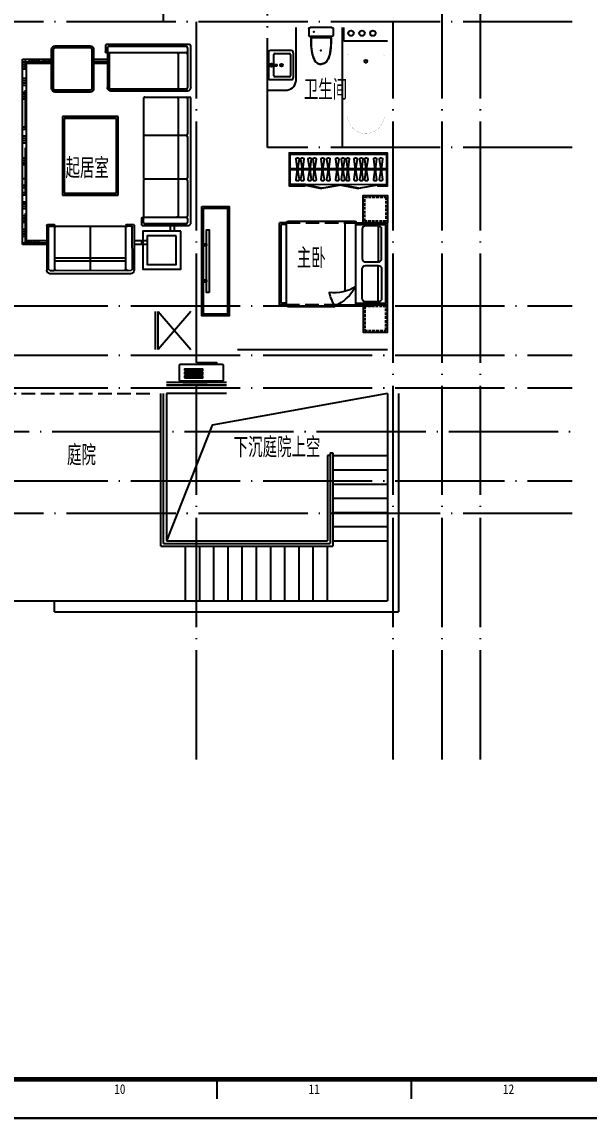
# Model space of a CAD drawing. Extents: x 921942 to 1159542, y -958603 to -790785.
# Drawn here: x 1074516 to 1084898, y -916648 to -896581 of the extents above; entities that cross this region are included whole.
import ezdxf
from ezdxf.enums import TextEntityAlignment as Align

# ---------------------------------------------------------------- set-up
doc = ezdxf.new("R2010")
doc.units = 0
doc.header["$LTSCALE"] = 1000
doc.header["$MEASUREMENT"] = 0
doc.linetypes.add('DASH', pattern=[0.35, 0.25, -0.1])
doc.linetypes.add('DOTE', pattern=[2.42, 2, -0.2, 0.02, -0.2])
doc.layers.get('0').update_dxf_attribs({"linetype": 'CONTINUOUS'})
for name, color, linetype in [('BALCONY', 6, 'CONTINUOUS'), ('DOTE', 1, 'DOTE'), ('STAIR', 2, 'CONTINUOUS'), ('TT', 7, 'CONTINUOUS'), ('厨卫', 8, 'CONTINUOUS'), ('图框', 255, 'CONTINUOUS'), ('家具', 8, 'CONTINUOUS'), ('看线', 2, 'CONTINUOUS'), ('空调', 8, 'CONTINUOUS'), ('造型墙', 55, 'CONTINUOUS')]:
    doc.layers.add(name, color=color, linetype=linetype)
doc.styles.get("Standard").update_dxf_attribs({"font": 'GBENOR', "bigfont": 'GBCBIG'})
doc.styles.add('TKZ1', font='SIMHEI.TTF', dxfattribs={"width": 0.7})

# ---------------------------------------------------------------- blocks, each defined once
blk = doc.blocks.new('图框2')
at = {"layer": '图框', "color": 0}
for p, q in [((84100, 59400), (0, 59400)), ((52875, 500), (52875, 1000)), ((57912, 500), (57912, 1000)), ((0, 0), (84100, 0))]:
    blk.add_line(p, q, dxfattribs=at)
at = {"layer": '图框', "color": 0, "const_width": 120}
blk.add_lwpolyline([(83100, 58400), (2500, 58400), (2500, 1000), (83100, 1000)], close=True, dxfattribs=at)
at = {"layer": '图框', "color": 0, "style": 'TKZ1', "width": 0.85}
for s, p in [('10', (50356, 750)), ('11', (55394, 750)), ('12', (60431, 750))]:
    blk.add_text(s, height=250, dxfattribs=at).set_placement(p, align=Align.MIDDLE)
blk = doc.blocks.new('dgfgf')
at = {"layer": '家具'}
blk.add_lwpolyline([(7597, -62676), (7147, -62676), (7147, -63176), (7597, -63176), (7597, -62676), (7517, -62676)], dxfattribs=at)
at = {"layer": '家具', "color": 251, "linetype": 'DASH', "ltscale": 0.2}
blk.add_lwpolyline([(7567, -62706), (7177, -62706), (7177, -63146), (7567, -63146)], close=True, dxfattribs=at)
blk = doc.blocks.new('A$C72813290')
at = {"layer": '家具'}
for p, q in [((579, 500), (579, 2010)), ((1830, 2030), (599, 2030)), ((779, 753), (779, 2030)), ((579, 2000), (0, 2000)), ((0, 500), (0, 2000)), ((30, 530), (30, 1970)), ((579, 1970), (30, 1970)), ((170, 1945), (170, 1283)), ((1850, 500), (1850, 2000)), ((1850, 2000), (1980, 2000)), ((1850, 1970), (1950, 1970)), ((1950, 530), (1950, 1970)), ((1980, 500), (1980, 2000)), ((170, 555), (170, 1217)), ((912, 500), (0, 500)), ((579, 530), (30, 530)), ((1830, 470), (967, 470)), ((1850, 530), (1950, 530)), ((1850, 500), (1980, 500))]:
    blk.add_line(p, q, dxfattribs=at)
at = {"layer": '家具', "linetype": 'DASH'}
for p, q in [((1850, 2000), (579, 2000)), ((912, 500), (1850, 500))]:
    blk.add_line(p, q, dxfattribs=at)
at = {"layer": '家具'}
for points in [[(170, 1945), (405, 1945, -0.414214), (465, 1885), (465, 1343, -0.414214), (405, 1283), (170, 1283, -0.414214), (110, 1343), (110, 1885, -0.414214)], [(170, 555), (405, 555, 0.414214), (465, 615), (465, 1157, 0.414214), (405, 1217), (170, 1217, 0.414214), (110, 1157), (110, 615, 0.414214)]]:
    blk.add_lwpolyline(points, format="xyb", close=True, dxfattribs=at)
blk.add_lwpolyline([(579, 833, 0.180302), (1071, 725, -0.088637), (967, 470, 28871.271551)], format="xyb", dxfattribs=at)
for centre, radius, start, end in [((599, 2010), 20, 90, 180), ((1819, 2001), 30.7, 357.6884, 69.6917), ((1392, 1313), 944, 210.6075, 243.2773), ((1819, 499), 30.7, 290.3566, 2.3152)]:
    blk.add_arc(centre, radius, start, end, dxfattribs=at)
blk.add_blockref('dgfgf', (-7147, 65176), dxfattribs=at)
at = {"layer": '家具', "xscale": -1, "rotation": 180}
blk.add_blockref('dgfgf', (-7147, -62676), dxfattribs=at)
blk = doc.blocks.new('sderg fhfgjghj')
at = {"layer": '家具'}
blk.add_line((934, 186), (934, 206), dxfattribs=at)
at = {"layer": '家具', "color": 8}
for p, q in [((-553, -83), (1212, -84)), ((-553, -103), (1212, -104))]:
    blk.add_line(p, q, dxfattribs=at)
at = {"layer": '家具'}
for points in [[(-390, 187), (-390, 207), (-573, 207), (-573, -393), (1232, -394), (1232, 206), (934, 206)], [(-388, 187), (934, 186), (1212, 186), (1212, -374), (-553, -373), (-553, 187), (-388, 187)]]:
    blk.add_lwpolyline(points, dxfattribs=at)
for points in [[(-388, 196), (-40, 259), (-39, 250), (-386, 187)], [(276, 196), (-40, 259), (-42, 250), (274, 187)], [(278, 196), (640, 259), (642, 249), (280, 186)], [(934, 196), (640, 259), (638, 249), (932, 186)]]:
    blk.add_lwpolyline(points, close=True, dxfattribs=at)
at = {"layer": '家具', "color": 8}
for points in [[(-479, -280), (-452, -93), (-479, 93, -0.459921), (-459, 117), (-445, 117, -0.459921), (-425, 93), (-452, -93), (-425, -280, -0.459921), (-445, -303), (-459, -303, -0.459921)], [(-372, -280), (-346, -93), (-372, 93, -0.459921), (-353, 117), (-338, 117, -0.459921), (-319, 93), (-346, -93), (-319, -280, -0.459921), (-338, -303), (-353, -303, -0.459921)], [(-209, -280), (-182, -93), (-209, 93, -0.459921), (-189, 117), (-175, 117, -0.459921), (-155, 93), (-182, -93), (-155, -280, -0.459921), (-175, -303), (-189, -303, -0.459921)], [(-120, -280), (-93, -93), (-120, 93, -0.459921), (-100, 117), (-86, 117, -0.459921), (-66, 93), (-93, -93), (-66, -280, -0.459921), (-86, -303), (-100, -303, -0.459921)], [(-13, -280), (13, -93), (-13, 93, -0.459921), (6, 117), (21, 117, -0.459921), (40, 93), (13, -93), (40, -280, -0.459921), (21, -303), (6, -303, -0.459921)], [(128, -280), (155, -93), (128, 93, -0.459921), (148, 117), (162, 117, -0.459921), (182, 93), (155, -93), (182, -280, -0.459921), (162, -303), (148, -303, -0.459921)], [(217, -280), (244, -93), (217, 93, -0.459921), (236, 117), (251, 117, -0.459921), (270, 93), (244, -93), (270, -280, -0.459921), (251, -303), (236, -303, -0.459921)], [(323, -280), (350, -93), (323, 93, -0.459921), (343, 117), (357, 117, -0.459921), (377, 93), (350, -93), (377, -280, -0.459921), (357, -303), (343, -303, -0.459921)], [(483, -280), (510, -93), (483, 93, -0.459921), (503, 117), (518, 117, -0.459921), (537, 93), (510, -93), (537, -280, -0.459921), (518, -303), (503, -303, -0.459921)], [(590, -280), (617, -93), (590, 93, -0.459921), (610, 117), (624, 117, -0.459921), (644, 93), (617, -93), (644, -280, -0.459921), (624, -303), (610, -303, -0.459921)], [(737, -280), (764, -93), (737, 93, -0.459921), (757, 117), (771, 117, -0.459921), (791, 93), (764, -93), (791, -280, -0.459921), (771, -303), (757, -303, -0.459921)], [(826, -280), (852, -93), (826, 93, -0.459921), (845, 117), (860, 117, -0.459921), (879, 93), (852, -93), (879, -280, -0.459921), (860, -303), (845, -303, -0.459921)], [(961, -280), (988, -93), (961, 93, -0.459921), (981, 117), (995, 117, -0.459921), (1015, 93), (988, -93), (1015, -280, -0.459921), (995, -303), (981, -303, -0.459921)], [(1049, -280), (1076, -93), (1049, 93, -0.459921), (1069, 117), (1083, 117, -0.459921), (1103, 93), (1076, -93), (1103, -280, -0.459921), (1083, -303), (1069, -303, -0.459921)]]:
    blk.add_lwpolyline(points, format="xyb", close=True, dxfattribs=at)
blk = doc.blocks.new('A$C2FB07499')
at = {"layer": '家具', "ltscale": 0.5}
blk.add_lwpolyline([(500, 0), (0, 0), (0, 2000), (500, 2000)], close=True, dxfattribs=at)
at = {"layer": '家具', "color": 251, "ltscale": 40}
for points in [[(470, 30), (30, 30), (30, 1970), (470, 1970)], [(368, 1572), (415, 1572), (415, 428), (368, 428)], [(415, 1381), (480, 1381), (480, 1343), (415, 1343)], [(415, 717), (480, 717), (480, 679), (415, 679)]]:
    blk.add_lwpolyline(points, close=True, dxfattribs=at)
blk = doc.blocks.new('A$C25AA54E1')
at = {"layer": '家具', "ltscale": 20}
for p, q in [((884, 2199), (884, 3017)), ((918, 3081), (3211, 3081)), ((3234, 2997), (3234, 3061)), ((3347, 3015), (3347, 1617)), ((3413, 3081), (4163, 3081)), ((4198, 3046), (4198, 1539)), ((3234, 2234), (3234, 2996)), ((1712, 2211), (1057, 2211)), ((3212, 2211), (1757, 2211)), ((883, 2042), (71, 2042)), ((1012, 2176), (906, 2176)), ((906, 1914), (906, 2019)), ((1, 1972), (0, 511)), ((871, 614), (872, 1868)), ((1443, 1750), (2878, 1750)), ((1443, 728), (1443, 1750)), ((2878, 1750), (2878, 728)), ((4024, 1551), (3413, 1551)), ((4047, 1574), (4047, 1539)), ((4175, 1516), (4070, 1516)), ((3325, 1234), (3325, 597)), ((4110, 1300), (3391, 1300)), ((4176, 597), (4176, 1234)), ((2878, 728), (1443, 728)), ((882, 440), (70, 440)), ((905, 463), (905, 568)), ((3391, 531), (4110, 531))]:
    blk.add_line(p, q, dxfattribs=at)
at = {"layer": '家具', "color": 8}
for p, q in [((1011, 3017), (942, 3017)), ((1711, 3017), (1058, 3017)), ((2511, 3017), (1758, 3017)), ((3211, 3017), (2558, 3017)), ((4070, 3017), (3403, 3017)), ((4140, 3017), (4070, 3017)), ((918, 2994), (918, 2234)), ((1034, 2994), (1034, 2234)), ((3211, 2846), (1058, 2846)), ((1734, 2996), (1734, 2234)), ((2534, 2996), (2534, 2234)), ((3380, 2996), (3380, 1606)), ((4025, 2846), (3403, 2846)), ((4047, 2994), (4047, 1574)), ((4163, 2994), (4163, 1574)), ((941, 2211), (1012, 2211)), ((88, 2008), (848, 2007)), ((503, 2041), (503, 2042)), ((603, 2178), (536, 2178)), ((64, 1915), (65, 1985)), ((65, 1869), (64, 1915)), ((64, 569), (65, 1872)), ((87, 1892), (849, 1891)), ((87, 1892), (849, 1891)), ((88, 1892), (848, 1891)), ((236, 592), (236, 1892)), ((293, 592), (293, 1892)), ((871, 1984), (871, 1914)), ((1476, 1717), (2845, 1717)), ((1476, 761), (1476, 1717)), ((2845, 1717), (2845, 761)), ((4047, 1584), (3402, 1584)), ((3876, 1551), (3876, 1303)), ((3918, 1551), (3918, 1302)), ((4140, 1551), (4070, 1551)), ((65, 1242), (871, 1241)), ((3360, 1234), (3360, 597)), ((4110, 1265), (3391, 1265)), ((4141, 597), (4141, 1234)), ((2845, 761), (1476, 761)), ((64, 499), (64, 569)), ((87, 592), (848, 591)), ((87, 476), (848, 475)), ((561, 440), (561, 0)), ((603, 440), (603, 128)), ((871, 498), (871, 568)), ((3391, 566), (4110, 566)), ((3930, 507), (3860, 507)), ((3918, 465), (3860, 465)), ((3930, 416), (3860, 416)), ((3876, 531), (3876, 0)), ((3918, 531), (3918, 128)), ((606, 292), (536, 292)), ((603, 250), (536, 250)), ((606, 208), (536, 208)), ((3930, 374), (3860, 374)), ((3918, 297), (3860, 297)), ((3930, 255), (3860, 255)), ((3930, 213), (3860, 213)), ((606, 158), (536, 158)), ((606, 116), (536, 116)), ((606, 74), (536, 74)), ((1105, 44), (536, 44)), ((606, 86), (603, 86)), ((686, 70), (686, 0)), ((728, 70), (728, 0)), ((770, 70), (770, 0)), ((812, 70), (812, 0)), ((938, 70), (938, 0)), ((979, 70), (979, 0)), ((1021, 70), (1021, 0)), ((1063, 70), (1063, 0)), ((1189, 70), (1189, 0)), ((1231, 70), (1231, 0)), ((1273, 70), (1273, 0)), ((1314, 70), (1314, 0)), ((1440, 70), (1440, 0)), ((2310, 44), (1440, 44)), ((1482, 70), (1482, 0)), ((1574, 70), (1574, 0)), ((1616, 70), (1616, 0)), ((1741, 70), (1741, 0)), ((1993, 70), (1993, 0)), ((2035, 70), (2035, 0)), ((2076, 70), (2076, 0)), ((2118, 70), (2118, 0)), ((2394, 70), (2394, 0)), ((2436, 70), (2436, 0)), ((2478, 70), (2478, 0)), ((2520, 70), (2520, 0)), ((2645, 70), (2645, 0)), ((3365, 44), (2645, 44)), ((2687, 70), (2687, 0)), ((3198, 70), (3198, 0)), ((3240, 70), (3240, 0)), ((3281, 70), (3281, 0)), ((3323, 70), (3323, 0)), ((3449, 70), (3449, 0)), ((3491, 70), (3491, 0)), ((3533, 70), (3533, 0)), ((3575, 70), (3575, 0)), ((3750, 70), (3750, 0)), ((3930, 44), (3750, 44)), ((3792, 70), (3792, 0)), ((3834, 70), (3834, 0)), ((3918, 171), (3860, 171)), ((3930, 122), (3860, 122)), ((3930, 86), (3918, 86))]:
    blk.add_line(p, q, dxfattribs=at)
at = {"layer": '家具'}
for p, q in [((781, 2780), (884, 2780)), ((781, 2709), (884, 2709)), ((536, 2283), (536, 2042)), ((606, 2283), (606, 2042)), ((3860, 1302), (3860, 1551)), ((3930, 1300), (3930, 1551)), ((536, 440), (536, 0)), ((606, 440), (606, 70)), ((3860, 70), (3860, 531)), ((3930, 0), (3930, 531)), ((606, 70), (3860, 70)), ((536, 0), (3930, 0))]:
    blk.add_line(p, q, dxfattribs=at)
at = {"layer": '家具', "ltscale": 20}
blk.add_lwpolyline([(781, 2895), (781, 2199), (85, 2199), (85, 2895)], close=True, dxfattribs=at)
at = {"layer": '家具', "color": 8}
blk.add_lwpolyline([(698, 2812), (698, 2282), (169, 2282), (169, 2812)], close=True, dxfattribs=at)
at = {"layer": '家具', "ltscale": 20, "extrusion": (0, 0, -1)}
for centre, major_axis, ratio, start_param, end_param in [((953, 3021), (-49.4, 49.4), 1, 5.45018, 6.544088), ((3211, 3058), (16.4, 16.4), 1, -0.785398, 0.696689), ((4163, 3046), (24.6, 24.6), 1, -0.785398, 0.785398), ((1012, 2234), (-16.2, 16.2), 1, 2.356194, 3.926991), ((1012, 2193), (12.7, 12.7), 0.942987, -0.815786, 2.325807), ((1057, 2234), (-16.2, 16.2), 1, 3.926991, 5.497787), ((1712, 2234), (-16.2, 16.2), 1, 2.356194, 3.926991), ((1757, 2234), (16.2, 16.2), 1, 2.356194, 3.926991), ((2512, 2234), (-16.2, 16.2), 1, 2.356194, 3.926991), ((2557, 2234), (16.2, 16.2), 1, 2.356194, 3.926991), ((3212, 2234), (-16.2, 16.2), 1, 2.356194, 3.926991), ((906, 2199), (16.2, 16.2), 1, 2.356194, 3.926991), ((4024, 1574), (16.2, 16.2), 1, 0.785398, 2.356194), ((4175, 1539), (-16.2, 16.2), 1, 2.356194, 3.926991)]:
    blk.add_ellipse(centre, major_axis=major_axis, ratio=ratio, start_param=start_param, end_param=end_param, dxfattribs=at)
at = {"layer": '家具', "color": 8, "extrusion": (0, 0, -1)}
for centre, major_axis, start_param, end_param in [((942, 2994), (16.4, 16.4), 3.926991, 5.497787), ((1011, 2994), (16.4, 16.4), -0.785398, 0.785398), ((1058, 2994), (16.4, 16.4), 3.926991, 5.497787), ((1711, 2994), (-16.4, 16.4), 0.785398, 2.267485), ((1758, 2994), (16.4, 16.4), 4.0157, 5.497787), ((2511, 2994), (-16.4, 16.4), 0.785398, 2.267485), ((2558, 2994), (16.4, 16.4), 4.0157, 5.497787), ((3211, 2994), (-16.4, 16.4), 0.785398, 2.267485), ((3403, 2994), (16.4, 16.4), 4.0157, 5.497787), ((4023, 2994), (16.4, 16.4), -0.785398, 0.785398), ((4070, 2994), (-16.4, 16.4), 5.497787, 7.068583), ((4140, 2994), (16.4, 16.4), -0.785398, 0.785398), ((1058, 2869), (-16.4, 16.4), 3.926991, 5.409078), ((3211, 2822), (16.4, 16.4), -0.785398, 0.696689), ((3403, 2869), (-16.4, 16.4), 3.926991, 5.409078), ((4025, 2822), (-16.4, 16.4), 0.785398, 2.267485), ((941, 2234), (16.2, 16.2), 2.356194, 3.926991), ((4070, 1574), (16.2, 16.2), 2.356194, 3.926991), ((4140, 1574), (-16.2, 16.2), 2.356194, 3.926991)]:
    blk.add_ellipse(centre, major_axis=major_axis, ratio=1, start_param=start_param, end_param=end_param, dxfattribs=at)
at = {"layer": '家具', "ltscale": 20}
for centre, major_axis, ratio, start_param, end_param in [((3413, 3015), (-46.6, 46.6), 1, -0.785398, 0.785398), ((71, 1972), (49.7, 49.7), 1, 0.785398, 2.356194), ((883, 2019), (-16.2, 16.2), 1, 3.925825, 5.496622), ((848, 1914), (-16.2, 16.2), 1, 2.355029, 3.925825), ((849, 1868), (16.2, 16.2), 1, 5.496622, 7.067418), ((849, 1868), (16.2, 16.2), 1, 5.496622, 7.067418), ((889, 1914), (12.4, 12.4), 0.984307, 2.347446, 5.489038), ((3413, 1617), (46.6, 46.6), 1, 2.356194, 3.926991), ((4070, 1539), (16.2, 16.2), 1, 2.356194, 3.926991), ((3391, 1234), (-46.6, 46.6), 1, -0.785398, 0.785398), ((4110, 1234), (46.6, 46.6), 1, 5.497787, 7.068583), ((848, 614), (-16.2, 16.2), 1, 2.355029, 3.925825), ((70, 511), (49.7, 49.7), 1, 2.356194, 3.926991), ((848, 568), (-16.2, 16.2), 1, 3.925825, 5.496622), ((888, 568), (12.4, 12.4), 0.984309, -0.794147, 2.347446), ((882, 463), (-16.2, 16.2), 1, 2.355029, 3.925825), ((3391, 597), (46.6, 46.6), 1, 2.356194, 3.926991), ((4110, 597), (-46.6, 46.6), 1, 2.356194, 3.926991)]:
    blk.add_ellipse(centre, major_axis=major_axis, ratio=ratio, start_param=start_param, end_param=end_param, dxfattribs=at)
at = {"layer": '家具', "color": 8}
for centre, major_axis, start_param, end_param in [((1058, 2822), (16.4, 16.4), 0.785398, 2.267485), ((3211, 2869), (16.4, 16.4), 3.926991, 5.409078), ((3403, 2822), (16.4, 16.4), 0.785398, 2.267485), ((4025, 2869), (16.4, 16.4), 3.926991, 5.409078), ((88, 1985), (-16.4, 16.4), -0.786564, 0.784233), ((848, 1985), (16.2, 16.2), 5.496622, 7.067418), ((88, 1915), (16.4, 16.4), 2.355029, 3.925825), ((88, 1869), (-16.4, 16.4), -0.786564, 0.784233), ((89, 1869), (-16.4, 16.4), -0.697854, 0.784233), ((89, 1869), (16.4, 16.4), 0.872942, 2.355029), ((89, 1915), (-16.4, 16.4), 0.784233, 2.266319), ((89, 1915), (-16.4, 16.4), 0.784233, 2.266319), ((3402, 1606), (15.5, 15.5), 2.356194, 3.926991), ((3391, 1234), (-22, 22), -0.785398, 0.785398), ((4110, 1234), (22, 22), 5.497787, 7.068583), ((87, 615), (16.4, 16.4), 2.355029, 3.925825), ((87, 569), (-16.4, 16.4), -0.786564, 0.784233), ((87, 499), (-16.4, 16.4), 0.784233, 2.355029), ((848, 498), (-16.2, 16.2), 2.355029, 3.925825), ((3391, 597), (22, 22), 2.356194, 3.926991), ((4110, 597), (-22, 22), 2.356194, 3.926991)]:
    blk.add_ellipse(centre, major_axis=major_axis, ratio=1, start_param=start_param, end_param=end_param, dxfattribs=at)
blk = doc.blocks.new('asfdgfh')
at = {"layer": '厨卫', "ltscale": 100}
for p, q in [((-266, -207, 0), (-266, -92, 0)), ((159, -67, 0), (-241, -67, 0)), ((145, -40, 0), (-228, -40, 0)), ((184, -207, 0), (184, -92, 0)), ((159, -232, 0), (-241, -232, 0))]:
    blk.add_line(p, q, dxfattribs=at)
for centre, radius, start, end in [((-241, -92, 0), 25, 90, 180), ((-261, -39, 0), 33.7, 303.6157, 10.847), ((178, -39, 0), 33.9, 169.3113, 235.1347), ((159, -92, 0), 25, 0, 90), ((-241, -207, 0), 25, 180, 270), ((159, -207, 0), 25, 270, 0)]:
    blk.add_arc(centre, radius, start, end, dxfattribs=at)
for points, knots in [([(-227, -33, 0), (-227, 85, 0), (-226, 243, 0), (-137, 424, 0), (-69, 441, 0), (-41, 448, 0)], [0, 0, 0, 0, 355.24272, 473.249847, 556.576042, 556.576042, 556.576042, 556.576042]), ([(-222, -41, 0), (-222, -2, 0), (-222, 29, 0), (-220, 90, 0), (-219, 121, 0), (-213, 182, 0), (-208, 213, 0), (-198, 258, 0), (-194, 273, 0), (-187, 296, 0), (-184, 303, 0), (-180, 315, 0), (-179, 319, 0), (-176, 326, 0), (-174, 330, 0), (-170, 341, 0), (-167, 348, 0), (-160, 363, 0), (-156, 369, 0), (-148, 382, 0), (-143, 389, 0), (-134, 400, 0), (-129, 405, 0), (-121, 412, 0), (-118, 414, 0), (-112, 418, 0), (-109, 420, 0), (-102, 423, 0), (-99, 425, 0), (-92, 428, 0), (-89, 429, 0), (-78, 433, 0), (-71, 435, 0), (-56, 440, 0), (-48, 441, 0), (-40, 443, 0)], [0, 0, 0, 0, 92.762674, 92.762674, 185.525347, 185.525347, 278.288021, 278.288021, 324.669358, 324.669358, 347.860026, 347.860026, 359.45536, 359.45536, 371.050694, 371.050694, 394.241363, 394.241363, 417.432031, 417.432031, 440.6227, 440.6227, 463.813368, 463.813368, 475.408702, 475.408702, 487.004036, 487.004036, 498.599371, 498.599371, 510.194705, 510.194705, 533.385373, 533.385373, 556.576042, 556.576042, 556.576042, 556.576042]), ([(140, -40, 0), (140, -2, 0), (139, 29, 0), (138, 90, 0), (136, 121, 0), (130, 182, 0), (125, 213, 0), (115, 258, 0), (111, 273, 0), (104, 296, 0), (101, 303, 0), (97, 315, 0), (96, 319, 0), (93, 326, 0), (92, 330, 0), (87, 341, 0), (84, 348, 0), (77, 363, 0), (73, 369, 0), (65, 382, 0), (61, 389, 0), (51, 400, 0), (46, 405, 0), (38, 412, 0), (35, 414, 0), (29, 418, 0), (26, 420, 0), (20, 423, 0), (16, 425, 0), (10, 428, 0), (6, 429, 0), (-4, 433, 0), (-12, 435, 0), (-27, 440, 0), (-35, 441, 0), (-43, 443, 0)], [0, 0, 0, 0, 92.762674, 92.762674, 185.525347, 185.525347, 278.288021, 278.288021, 324.669358, 324.669358, 347.860026, 347.860026, 359.45536, 359.45536, 371.050694, 371.050694, 394.241363, 394.241363, 417.432031, 417.432031, 440.6227, 440.6227, 463.813368, 463.813368, 475.408702, 475.408702, 487.004036, 487.004036, 498.599371, 498.599371, 510.194705, 510.194705, 533.385373, 533.385373, 556.576042, 556.576042, 556.576042, 556.576042]), ([(145, -33, 0), (144, 85, 0), (143, 243, 0), (54, 424, 0), (-13, 441, 0), (-41, 448, 0)], [0, 0, 0, 0, 355.24272, 473.249847, 556.576042, 556.576042, 556.576042, 556.576042])]:
    blk.add_open_spline(points, degree=3, knots=knots, dxfattribs=at)
at = {"layer": '厨卫'}
for p in [(-42, 189, 0), (-171, -149, 0)]:
    blk.add_point(p, dxfattribs=at)
blk = doc.blocks.new('dfdsf')
at = {"layer": '家具'}
for p, q in [((-6119, -27345), (-6119, -27726)), ((-5626, -27307), (-6081, -27307)), ((-5588, -27726), (-5588, -27345)), ((-6081, -27765), (-5626, -27765))]:
    blk.add_line(p, q, dxfattribs=at)
at = {"layer": '家具', "color": 8}
for p, q in [((-6068, -27695), (-6068, -27428)), ((-6049, -27409), (-5869, -27409)), ((-5872, -27364), (-5886, -27364)), ((-5867, -27351), (-5876, -27341)), ((-5867, -27377), (-5876, -27387)), ((-5870, -27392), (-5866, -27466)), ((-5866, -27466), (-5841, -27466)), ((-5854, -27345), (-5854, -27332)), ((-5854, -27383), (-5854, -27396)), ((-5837, -27392), (-5841, -27466)), ((-5831, -27341), (-5840, -27350)), ((-5831, -27387), (-5840, -27377)), ((-5838, -27409), (-5658, -27409)), ((-5835, -27364), (-5821, -27364)), ((-5639, -27428), (-5639, -27695)), ((-5658, -27714), (-6049, -27714))]:
    blk.add_line(p, q, dxfattribs=at)
for centre, radius in [((-5854, -27364), 32.3), ((-5854, -27364), 18.8), ((-5855, -27549), 25.4), ((-5855, -27549), 16)]:
    blk.add_circle(centre, radius, dxfattribs=at)
at = {"layer": '家具'}
for centre, start, end in [((-6081, -27345), 90, 180), ((-5626, -27345), 0, 90), ((-6081, -27726), 180, 270), ((-5626, -27726), 270, 0)]:
    blk.add_arc(centre, 38.1, start, end, dxfattribs=at)
at = {"layer": '家具', "color": 8}
for centre, start, end in [((-6049, -27428), 90, 180), ((-5658, -27428), 0, 90), ((-6049, -27695), 180, 270), ((-5658, -27695), 270, 0)]:
    blk.add_arc(centre, 19.1, start, end, dxfattribs=at)
blk = doc.blocks.new('_E4')
at = {"const_width": 1.5}
for points in [[(-750, -750), (-750, 0)], [(-750, 0), (750, 0)], [(750, 0), (750, -750)], [(670, -86), (670, -660)], [(750, -750), (-750, -750)]]:
    blk.add_lwpolyline(points, dxfattribs=at)
for points in [[(-399, -56, 0.387266), (-690, -373, 0.387266)], [(670, -86, 0.423143), (640, -56), (-399, -56)], [(-399, -690, -0.387266), (-690, -373, -0.387266)], [(670, -660, -0.423143), (640, -690), (-399, -690)]]:
    blk.add_lwpolyline(points, format="xyb", dxfattribs=at)
for radius in [25, 23]:
    blk.add_circle((550, -375), radius)
at = {"width": 0.8, "flags": 9}
for tag in ['XSIZE', 'YSIZE']:
    blk.add_attdef(tag, (0, 0), '', height=0.5, dxfattribs=at)
blk = doc.blocks.new('空调机')
at = {"layer": '空调', "color": 8}
for p, q in [((2416486, -275315), (2416486, -275325)), ((2416849, -275305), (2416496, -275305)), ((2416859, -275325), (2416859, -275315))]:
    blk.add_line(p, q, dxfattribs=at)
blk.add_lwpolyline([(2416186, -275325), (2416946, -275325, -0.414214), (2416966, -275345), (2416966, -275615, -0.414214), (2416946, -275635), (2416186, -275635, -0.414214), (2416166, -275615), (2416166, -275345, -0.414214)], format="xyb", close=True, dxfattribs=at)
for points in [[(2416256, -275445), (2416592, -275445), (2416592, -275416), (2416256, -275416)], [(2416256, -275511), (2416592, -275511), (2416592, -275482), (2416256, -275482)], [(2416235, -275664), (2416675, -275664), (2416675, -275649), (2416235, -275649)], [(2416256, -275577), (2416592, -275577), (2416592, -275548), (2416256, -275548)]]:
    blk.add_lwpolyline(points, close=True, dxfattribs=at)
for centre, start, end in [((2416496, -275315), 90, 180), ((2416849, -275315), 0, 90)]:
    blk.add_arc(centre, 10, start, end, dxfattribs=at)

msp = doc.modelspace()

# ---------------------------------------------------------------- linework, layer by layer
at = {"layer": 'BALCONY', "color": 8}
for p, q in [((1078260, -903181), (1077160, -903181)), ((1078260, -903381), (1077160, -903381))]:
    msp.add_line(p, q, dxfattribs=at)
at = {"layer": 'BALCONY'}
for p, q in [((1078260, -903231), (1077160, -903231)), ((1077060, -906181), (1077060, -903381)), ((1077110, -906131), (1077110, -903381)), ((1078260, -903281), (1077160, -903281)), ((1080160, -904471), (1080160, -906131)), ((1080160, -904471), (1080210, -904471)), ((1080210, -904471), (1080210, -906181)), ((1077060, -906181), (1080210, -906181)), ((1077110, -906131), (1080160, -906131))]:
    msp.add_line(p, q, dxfattribs=at)
at = {"layer": 'DOTE', "linetype": 'DOTE'}
for p, q in [((1077110, -896581), (1077110, -880281)), ((1079010, -898881), (1079010, -880281)), ((1082210, -910081), (1082210, -880281)), ((1077710, -910081), (1077710, -896581)), ((1081310, -910081), (1081310, -896581)), ((1084591, -898881), (1079010, -898881)), ((1052310, -901781), (1084591, -901781)), ((1052310, -902681), (1084591, -902681)), ((1052310, -903281), (1084591, -903281)), ((1067810, -904081), (1084591, -904081)), ((1052310, -904981), (1084591, -904981)), ((1084591, -905581), (1052310, -905581))]:
    msp.add_line(p, q, dxfattribs=at)
at = {"layer": 'DOTE', "color": 1, "linetype": 'DOTE'}
for p, q in [((1082910, -910081), (1082910, -880294)), ((1084591, -896581), (1052310, -896581)), ((1082910, -910081), (1082910, -910081)), ((1082910, -910081), (1082910, -910081)), ((1082910, -910081), (1082910, -910081))]:
    msp.add_line(p, q, dxfattribs=at)
at = {"layer": 'STAIR'}
for p, q in [((1080210, -904521), (1081210, -904521)), ((1080210, -904781), (1081210, -904781)), ((1080210, -905041), (1081210, -905041)), ((1080210, -905301), (1081210, -905301)), ((1080210, -905561), (1081210, -905561)), ((1080210, -905821), (1081210, -905821)), ((1077510, -907181), (1077510, -906181)), ((1077770, -907181), (1077770, -906181)), ((1078030, -907181), (1078030, -906181)), ((1078290, -907181), (1078290, -906181)), ((1078550, -907181), (1078550, -906181)), ((1078810, -907181), (1078810, -906181)), ((1079070, -907181), (1079070, -906181)), ((1079330, -907181), (1079330, -906181)), ((1079590, -907181), (1079590, -906181)), ((1079850, -907181), (1079850, -906181)), ((1080110, -907181), (1080110, -906181)), ((1080210, -906081), (1081210, -906081))]:
    msp.add_line(p, q, dxfattribs=at)
at = {"layer": '厨卫'}
for p, q in [((1080386, -898881), (1080386, -896681)), ((1080410, -896931), (1080410, -896681)), ((1081210, -896931), (1080410, -896931))]:
    msp.add_line(p, q, dxfattribs=at)
for centre in [(1080540, -896788), (1080740, -896788), (1080940, -896788)]:
    msp.add_circle(centre, 50, dxfattribs=at)
at = {"layer": '家具'}
for p, q in [((1076960, -902581), (1076960, -901881)), ((1077010, -902581), (1077010, -901881)), ((1077010, -901881), (1077610, -902581)), ((1077610, -901881), (1077010, -902581))]:
    msp.add_line(p, q, dxfattribs=at)
msp.add_lwpolyline([(1079010, -897830), (1079334, -897830, 0.403389), (1079533, -897661), (1079533, -896681)], format="xyb", dxfattribs=at)
at = {"layer": '看线', "linetype": 'DASH'}
msp.add_lwpolyline([(1073110, -901881), (1073110, -903381), (1076960, -903381)], dxfattribs=at)
at = {"layer": '看线'}
msp.add_lwpolyline([(1078460, -902581), (1081210, -902581)], dxfattribs=at)
at = {"layer": '造型墙'}
for p, q in [((1077160, -903381), (1077160, -906081)), ((1081210, -903381), (1081210, -907181)), ((1081410, -903381), (1081410, -907381)), ((1080110, -904521), (1080110, -906081)), ((1080160, -904521), (1080110, -904521)), ((1077160, -906081), (1080110, -906081)), ((1073310, -907181), (1081210, -907181)), ((1075110, -907381), (1075110, -907181)), ((1075110, -907381), (1081410, -907381))]:
    msp.add_line(p, q, dxfattribs=at)
msp.add_lwpolyline([(1081210, -903381), (1077997, -903962), (1077160, -906081)], dxfattribs=at)

# ---------------------------------------------------------------- block references
at = {"layer": '厨卫', "xscale": -1, "rotation": 180}
msp.add_blockref('asfdgfh', (1080031, -896913, 0), dxfattribs=at)
at = {"layer": '厨卫', "xscale": 1.066699999966659, "yscale": 1.066699999966659, "zscale": 1.0667, "rotation": 90}
msp.add_blockref('_E4', (1080413, -897888), dxfattribs=at)
at = {"layer": '图框', "color": 0, "linetype": 'ByBlock', "xscale": 0.7063020216301084, "yscale": 0.7063020213972777, "zscale": 0.7063020214030876}
for p in [(1040742, -916648), (1040742, -958603)]:
    msp.add_blockref('图框2', p, dxfattribs=at)
at = {"layer": '家具', "xscale": -1, "rotation": 270}
msp.add_blockref('A$C25AA54E1', (1074529, -901193), dxfattribs=at)
at = {"layer": '家具'}
for name, p, rotation in [('dfdsf', (1051720, -891519), 89.99999994663915), ('sderg fhfgjghj', (1080637, -899374), 180), ('A$C2FB07499', (1078310, -899962), 180)]:
    msp.add_blockref(name, p, dxfattribs=dict(at, rotation=rotation))
at = {"layer": '家具', "xscale": -1}
msp.add_blockref('A$C72813290', (1081210, -902258), dxfattribs=at)
at = {"layer": '空调'}
msp.add_blockref('空调机', (-1338766, -627520), dxfattribs=at)

# ---------------------------------------------------------------- texts
at = {"layer": 'TT', "color": 0, "linetype": 'Continuous'}
for s, p in [('卫生间', (1079675, -898006)), ('起居室', (1075314, -899442)), ('主卧', (1079547, -901089)), ('下沉庭院上空', (1078392, -904554)), ('庭院', (1075341, -904698))]:
    msp.add_text(s, height=367.5, dxfattribs=at).set_placement(p)

doc.saveas('drawing.dxf')
